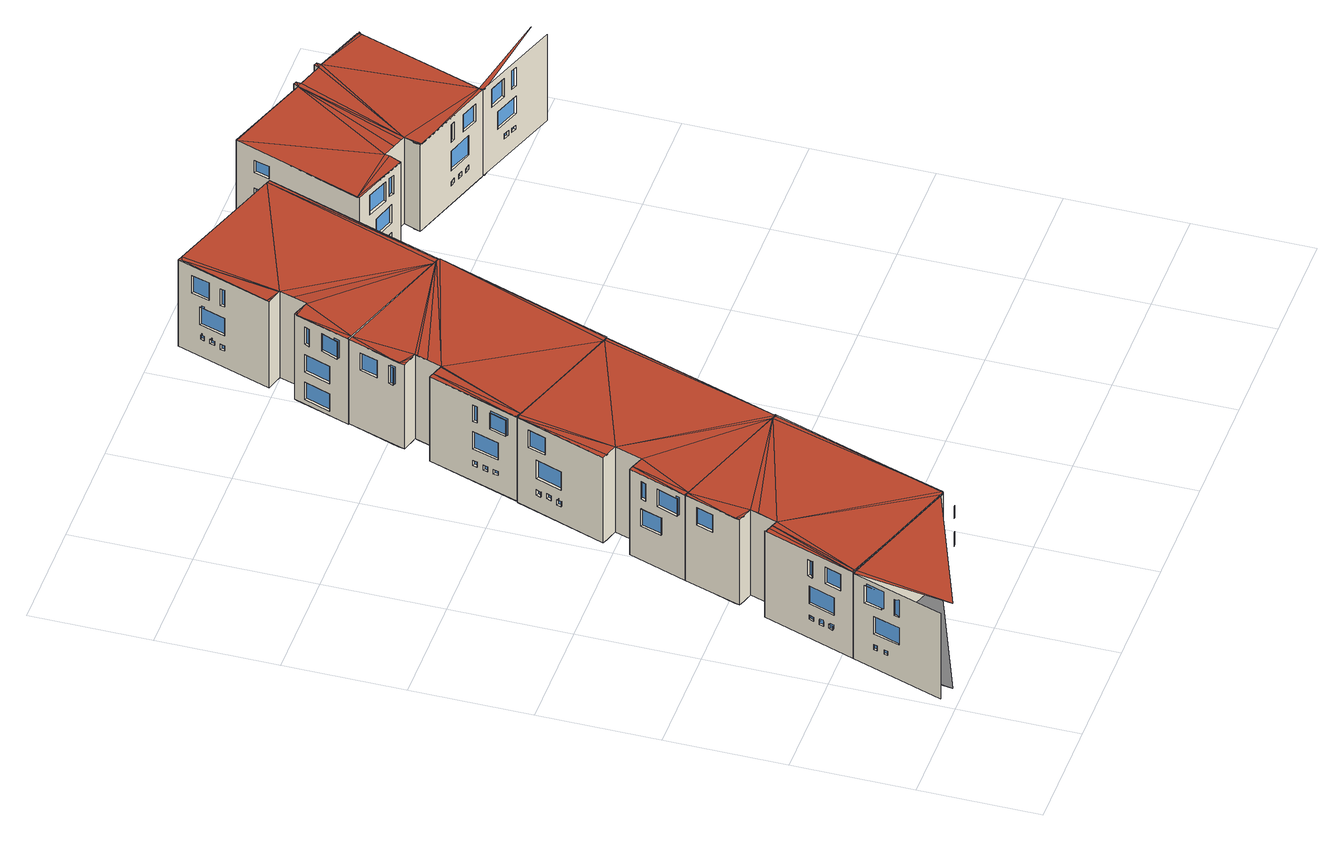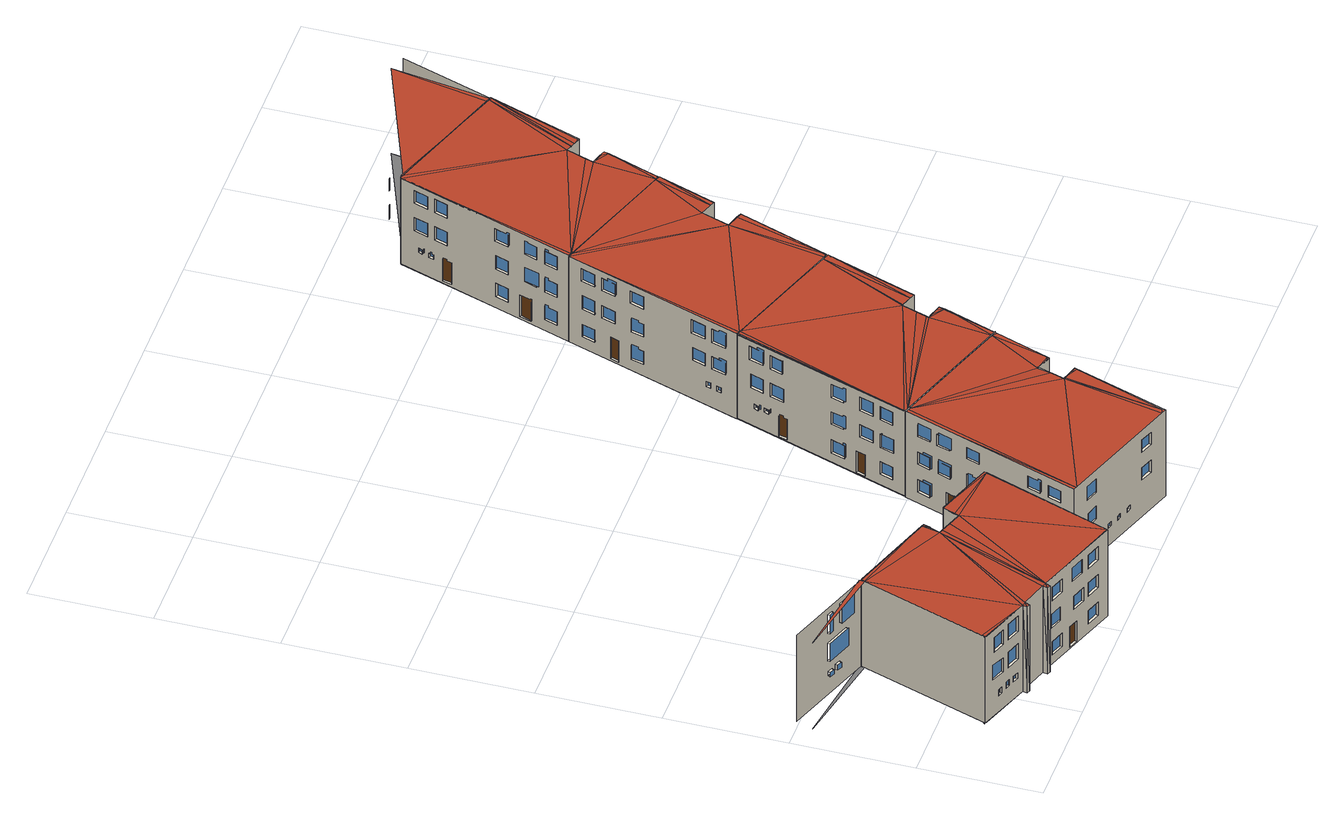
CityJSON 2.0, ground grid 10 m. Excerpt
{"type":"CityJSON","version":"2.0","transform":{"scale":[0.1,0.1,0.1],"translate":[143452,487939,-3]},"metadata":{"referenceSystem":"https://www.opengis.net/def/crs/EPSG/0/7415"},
"CityObjects":{
"building1":{"type":"Building","geometry":[{"type":"MultiSurface","lod":"2.2","boundaries":[[[0,1,2,3]],[[4,5,6,7],[8,9,10,11],[12,13,14,15],[16,17,18,19],[20,21,0,3],[22,23,24,25]],[[24,26,27,25]],[[23,28,26,24]],[[25,27,29,22]],[[29,28,26,27]],[[22,29,28,23]],[[14,30,31,15]],[[3,2,32,20]],[[21,33,1,0]],[[15,31,34,12]],[[13,35,30,14]],[[32,33,1,2]],[[34,35,30,31]],[[12,34,35,13]],[[10,36,37,11]],[[18,38,39,19]],[[19,39,40,16]],[[17,41,38,18]],[[42,43,44]],[[45,46,47]],[[40,41,38,39]],[[20,32,33,21]],[[11,37,48,8]],[[9,49,36,10]],[[16,40,41,17]],[[48,49,36,37]],[[8,48,49,9]],[[42,5,43]],[[4,46,45]],[[50,5,51]],[[52,53,54]],[[55,56,57,58]],[[59,60,61,62]],[[63,64,65,66]],[[58,57,67,68]],[[69,70,56,55]],[[67,70,56,57]],[[66,65,71,72]],[[73,74,64,63]],[[71,74,64,65]],[[72,71,74,73]],[[68,67,70,69]],[[75,76,77,78]],[[78,77,79,80]],[[81,82,76,75]],[[62,61,83,84]],[[85,86,60,59]],[[79,82,76,77]],[[83,86,60,61]],[[80,79,82,81]],[[45,47,87]],[[43,88,44]],[[89,50,51]],[[52,90,53]],[[91,92,93,94]],[[95,96,97,98]],[[94,93,99,100]],[[101,102,92,91]],[[98,97,103,104]],[[105,106,96,95]],[[107,108,5,54],[68,69,55,58],[84,85,59,62],[100,101,91,94],[80,81,75,78],[72,73,63,66],[104,105,95,98]],[[99,102,92,93]],[[103,106,96,97]],[[100,99,102,101]],[[84,83,86,85]],[[104,103,106,105]],[[109,110,51]],[[53,111,112]],[[110,89,51]],[[90,111,53]],[[113,50,89]],[[114,90,52]],[[4,5,115,116]],[[54,5,115,117]],[[112,111,118]],[[108,110,109]],[[119,50,113]],[[52,120,114]],[[118,108,113,114]],[[121,122,123]],[[124,125,126]],[[114,113,127,128]],[[126,121,127,128]],[[122,127,123]],[[124,128,125]],[[129,130,121,126],[131,132,133,134]],[[133,135,136,134]],[[137,127,122]],[[128,138,125]],[[132,139,135,133]],[[134,136,140,131]],[[140,139,135,136]],[[141,119,113]],[[114,120,142]],[[143,137,122]],[[125,138,144]],[[131,140,139,132]],[[145,146,147,148]],[[149,150,151,152]],[[130,137,143]],[[144,138,129]],[[153,154,130]],[[155,129,156]],[[115,119,141]],[[142,120,117]],[[157,158,159,160]],[[161,162,163,164]],[[165,166,167,168]],[[160,159,169,170]],[[171,172,158,157]],[[169,172,158,159]],[[173,174,175,176]],[[175,174,177,178]],[[153,179,154]],[[156,180,155]],[[163,162,181,182]],[[167,166,183,184]],[[185,186,114]],[[187,113,188]],[[176,175,178,189]],[[190,177,174,173]],[[191,192,193,194]],[[195,181,162,161]],[[164,163,182,196]],[[197,183,166,165]],[[168,167,184,198]],[[189,178,177,190]],[[199,200,130,129],[170,171,157,160],[201,202,191,194],[203,204,205,206]],[[170,169,172,171]],[[196,182,181,195]],[[198,184,183,197]],[[127,187,188]],[[185,128,186]],[[207,208,209,210]],[[209,208,211,212]],[[194,193,213,201]],[[202,214,192,191]],[[210,209,212,215]],[[216,211,208,207]],[[213,214,192,193]],[[215,212,211,216]],[[217,218,219,220]],[[221,222,223,224]],[[153,200,179]],[[180,199,155]],[[185,114,142]],[[187,141,113]],[[205,225,226,206]],[[219,218,227,228]],[[223,222,229,230]],[[206,226,231,203]],[[204,232,225,205]],[[220,219,228,233]],[[234,227,218,217]],[[224,223,230,235]],[[236,229,222,221]],[[231,232,225,226]],[[201,213,214,202]],[[203,231,232,204]],[[237,238,239,240]],[[187,127,137]],[[185,138,128]],[[154,179,241]],[[156,242,180]],[[239,238,243,244]],[[240,239,244,245]],[[246,243,238,237]],[[233,228,227,234]],[[235,230,229,236]],[[245,244,243,246]],[[199,200,241,242]],[[154,241,187]],[[185,242,156]],[[129,130,247,248]],[[117,115,247,249],[250,251,252,253],[254,255,256,257],[164,161,195,196],[168,165,197,198],[224,221,236,235],[258,259,260,261],[220,217,234,233],[262,263,264,265],[266,267,268,269],[270,271,272,273],[274,275,276,277],[278,279,280,281],[210,207,216,215],[176,173,190,189],[240,237,246,245],[282,283,284,285]],[[242,241,286,287]],[[288,289,286,287]],[[263,290,291,262]],[[255,292,293,254]],[[275,294,295,274]],[[291,290,296,297]],[[293,292,298,299]],[[295,294,300,301]],[[262,291,297,265]],[[264,296,290,263]],[[256,298,292,255]],[[254,293,299,257]],[[276,300,294,275]],[[274,295,301,277]],[[289,302,303]],[[288,304,305]],[[265,297,296,264]],[[257,299,298,256]],[[277,301,300,276]],[[187,306,141]],[[307,185,142]],[[241,286,187]],[[185,287,242]],[[303,302,286]],[[287,305,304]],[[308,309,310,311]],[[312,313,289,288],[314,315,316,317],[318,319,308,311],[320,321,322,323],[324,325,326,327],[328,329,330,331]],[[330,332,333,331]],[[283,334,335,282]],[[311,310,336,318]],[[319,337,309,308]],[[336,337,309,310]],[[335,334,338,339]],[[259,340,341,258]],[[251,342,343,250]],[[318,336,337,319]],[[282,335,339,285]],[[284,338,334,283]],[[341,340,344,345]],[[343,342,346,347]],[[260,344,340,259]],[[258,341,345,261]],[[252,346,342,251]],[[250,343,347,253]],[[285,339,338,284]],[[326,348,349,327]],[[331,333,350,328]],[[329,351,332,330]],[[327,349,352,324]],[[325,353,348,326]],[[350,351,332,333]],[[352,353,348,349]],[[324,352,353,325]],[[261,345,344,260]],[[253,347,346,252]],[[316,354,355,317]],[[322,356,357,323]],[[323,357,358,320]],[[321,359,356,322]],[[302,360,286]],[[305,287,361]],[[279,362,363,278]],[[271,364,365,270]],[[267,366,367,266]],[[286,247,187]],[[248,287,185]],[[358,359,356,357]],[[317,355,368,314]],[[315,369,354,316]],[[328,350,351,329]],[[320,358,359,321]],[[368,369,354,355]],[[363,362,370,371]],[[365,364,372,373]],[[367,366,374,375]],[[280,370,362,279]],[[278,363,371,281]],[[272,372,364,271]],[[270,365,373,273]],[[266,367,375,269]],[[268,374,366,267]],[[314,368,369,315]],[[281,371,370,280]],[[273,373,372,272]],[[269,375,374,268]],[[305,361,312]],[[313,360,302]],[[376,377,378]],[[379,312,380]],[[185,307,248]],[[187,247,306]],[[381,382,383,384]],[[385,386,387,388]],[[389,390,391,392]],[[393,394,395,396]],[[397,398,399,400]],[[384,383,401,402]],[[403,404,382,381]],[[405,406,407,408]],[[401,404,382,383]],[[387,386,409,410]],[[391,390,411,412]],[[408,407,413,414]],[[415,416,406,405]],[[395,394,417,418]],[[388,387,410,419]],[[420,409,386,385]],[[392,391,412,421]],[[422,411,390,389]],[[413,416,406,407]],[[396,395,418,423]],[[424,417,394,393]],[[414,413,416,415]],[[402,401,404,403]],[[419,410,409,420]],[[425,426,427,428]],[[421,412,411,422]],[[423,418,417,424]],[[400,399,429,430]],[[431,432,398,397]],[[433,434,426,425]],[[428,427,435,436]],[[376,437,377]],[[380,438,379]],[[429,432,398,399]],[[435,434,426,427]],[[436,435,434,433]],[[360,439,286]],[[287,440,361]],[[286,439,247]],[[248,440,287]],[[441,442,443,444]],[[445,446,447,448]],[[449,450,451,452]],[[453,454,455,456]],[[443,442,457,458]],[[447,446,459,460]],[[461,462,450,449]],[[452,451,463,464]],[[456,455,465,466]],[[467,468,454,453]],[[469,470,378,312],[430,431,397,400],[402,403,381,384],[436,433,425,428],[464,461,449,452],[414,415,405,408],[466,467,453,456]],[[444,443,458,471]],[[472,457,442,441]],[[448,447,460,473]],[[474,459,446,445]],[[463,462,450,451]],[[465,468,454,455]],[[464,463,462,461]],[[466,465,468,467]],[[430,429,432,431]],[[475,476,477,478]],[[477,476,479,480]],[[478,477,480,481]],[[482,479,476,475]],[[471,458,457,472]],[[473,460,459,474]],[[481,480,479,482]],[[470,437,376]],[[438,469,379]],[[483,484,485,486]],[[487,488,489,490]],[[491,492,493,494]],[[377,437,495]],[[380,496,438]],[[485,484,497,498]],[[489,488,499,500]],[[493,492,501,502]],[[486,485,498,503]],[[504,497,484,483]],[[490,489,500,505]],[[506,499,488,487]],[[494,493,502,507]],[[508,501,492,491]],[[377,495,509]],[[510,496,380]],[[503,498,497,504]],[[505,500,499,506]],[[507,502,501,508]],[[312,313,511,512]],[[312,378,513,512]],[[248,247,511,512],[388,385,420,419],[444,441,472,471],[514,515,516,517],[486,483,504,503],[392,389,422,421],[518,519,520,521],[396,393,424,423],[522,523,524,525],[448,445,474,473],[526,527,528,529],[494,491,508,507],[490,487,506,505],[530,531,532,533],[534,535,536,537],[478,475,482,481]],[[538,377,509]],[[510,380,539]],[[469,470,509,510]],[[439,540,247]],[[440,248,541]],[[542,543,544]],[[545,546,547]],[[543,542,548]],[[545,549,546]],[[510,509,550,551]],[[547,544,550,551]],[[552,553,554,555]],[[519,556,557,518]],[[549,551,546]],[[548,542,550]],[[523,558,559,522]],[[560,561,553,552]],[[555,554,562,563]],[[562,561,553,554]],[[563,562,561,560]],[[557,556,564,565]],[[559,558,566,567]],[[518,557,565,521]],[[520,564,556,519]],[[522,559,567,525]],[[524,566,558,523]],[[568,569,544,547],[570,571,572,573],[563,560,552,555]],[[521,565,564,520]],[[525,567,566,524]],[[572,574,575,573]],[[531,576,577,530]],[[577,576,578,579]],[[551,580,546]],[[542,581,550]],[[532,578,576,531]],[[530,577,579,533]],[[533,579,578,532]],[[527,582,583,526]],[[515,584,585,514]],[[571,586,574,572]],[[573,575,587,570]],[[587,586,574,575]],[[535,588,589,534]],[[583,582,590,591]],[[585,584,592,593]],[[589,588,594,595]],[[542,569,581]],[[580,568,546]],[[526,583,591,529]],[[528,590,582,527]],[[514,585,593,517]],[[516,592,584,515]],[[534,589,595,537]],[[536,594,588,535]],[[537,595,594,536]],[[570,587,586,571]],[[529,591,590,528]],[[517,593,592,516]],[[596,597,598]],[[599,568,580]],[[511,540,439]],[[512,440,541]],[[538,600,513]],[[539,512,601]],[[602,603,604,605]],[[606,607,608,609]],[[610,611,612,613]],[[597,614,598]],[[615,599,580]],[[616,617,618,619]],[[605,604,620,621]],[[622,623,603,602]],[[624,625,626,627]],[[628,629,630,631]],[[510,632,633]],[[634,635,509]],[[630,629,636,637]],[[608,607,638,639]],[[620,623,603,604]],[[612,611,640,641]],[[642,636,629,628]],[[631,630,637,643]],[[609,608,639,644]],[[645,638,607,606]],[[646,640,611,610]],[[613,612,641,647]],[[643,637,636,642]],[[648,649,596,568],[650,651,624,627],[652,653,616,619],[621,622,602,605],[654,655,656,657]],[[621,620,623,622]],[[634,658,635]],[[633,632,659]],[[644,639,638,645]],[[647,641,640,646]],[[660,661,662,663]],[[662,661,664,665]],[[619,618,666,652]],[[653,667,617,616]],[[627,626,668,650]],[[651,669,625,624]],[[670,664,661,660]],[[663,662,665,671]],[[658,550,635]],[[659,632,551]],[[666,667,617,618]],[[668,669,625,626]],[[671,665,664,670]],[[672,673,674,675]],[[676,677,678,679]],[[538,509,680]],[[681,510,539]],[[656,682,683,657]],[[674,673,684,685]],[[678,677,686,687]],[[655,688,682,656]],[[657,683,689,654]],[[675,674,685,690]],[[691,684,673,672]],[[679,678,687,692]],[[693,686,677,676]],[[689,688,682,683]],[[598,614,694]],[[615,580,695]],[[652,666,667,653]],[[696,697,698,699]],[[650,668,669,651]],[[654,689,688,655]],[[550,581,635]],[[632,580,551]],[[698,697,700,701]],[[702,700,697,696]],[[699,698,701,703]],[[690,685,684,691]],[[692,687,686,693]],[[703,701,700,702]],[[614,649,704]],[[648,615,705]],[[600,538,680]],[[681,539,601]],[[694,614,704]],[[705,615,695]],[[648,649,694,695]],[[706,707,708]],[[709,710,711]],[[598,694,712]],[[580,713,695]],[[714,569,715,716]],[[568,596,717,718]],[[719,694,720,721]],[[708,707,722]],[[710,709,723]],[[724,513,715,716],[675,672,691,690],[725,726,727,728],[729,730,731,732],[609,606,645,644],[733,734,735,736],[737,738,739,740],[741,742,743,744],[745,746,747,748],[613,610,646,647],[679,676,693,692],[749,750,751,752],[753,754,755,756],[663,660,670,671],[631,628,642,643],[699,696,702,703],[757,758,759,760]],[[711,706,720,721]],[[509,635,680]],[[681,632,510]],[[734,761,762,733]],[[754,763,764,753]],[[750,765,766,749]],[[762,761,767,768]],[[764,763,769,770]],[[766,765,771,772]],[[735,767,761,734]],[[733,762,768,736]],[[755,769,763,754]],[[753,764,770,756]],[[751,771,765,750]],[[749,766,772,752]],[[736,768,767,735]],[[756,770,769,755]],[[694,773,712]],[[774,695,713]],[[752,772,771,751]],[[722,707,775]],[[723,776,710]],[[773,720,712]],[[713,721,774]],[[722,775,720]],[[776,723,721]],[[758,777,778,757]],[[779,780,706,711],[781,782,783,784],[785,786,787,788],[789,790,791,792],[793,794,795,796],[797,798,799,800],[801,802,803,804]],[[795,805,806,796]],[[787,807,808,788]],[[803,809,810,804]],[[804,810,811,801]],[[802,812,809,803]],[[796,806,813,793]],[[794,814,805,795]],[[778,777,815,816]],[[726,817,818,725]],[[742,819,820,741]],[[811,812,809,810]],[[813,814,805,806]],[[759,815,777,758]],[[757,778,816,760]],[[801,811,812,802]],[[793,813,814,794]],[[818,817,821,822]],[[820,819,823,824]],[[760,816,815,759]],[[727,821,817,726]],[[725,818,822,728]],[[743,823,819,742]],[[741,820,824,744]],[[791,825,826,792]],[[786,827,807,787]],[[788,808,828,785]],[[792,826,829,789]],[[790,830,825,791]],[[828,827,807,808]],[[829,830,825,826]],[[789,829,830,790]],[[728,822,821,727]],[[783,831,832,784]],[[744,824,823,743]],[[799,833,834,800]],[[800,834,835,797]],[[798,836,833,799]],[[738,837,838,737]],[[730,839,840,729]],[[746,841,842,745]],[[835,836,833,834]],[[721,843,776]],[[775,844,720]],[[784,832,845,781]],[[782,846,831,783]],[[797,835,836,798]],[[785,828,827,786]],[[845,846,831,832]],[[838,837,847,848]],[[840,839,849,850]],[[842,841,851,852]],[[739,847,837,738]],[[737,838,848,740]],[[729,840,850,732]],[[731,849,839,730]],[[745,842,852,748]],[[747,851,841,746]],[[781,845,846,782]],[[740,848,847,739]],[[732,850,849,731]],[[748,852,851,747]],[[780,844,775]],[[776,843,779]],[[717,712,853]],[[713,718,854]],[[681,716,632]],[[680,635,715]],[[855,856,857,858]],[[859,860,861,862]],[[863,864,865,866]],[[857,856,867,868]],[[861,860,869,870]],[[865,864,871,872]],[[858,857,868,873]],[[874,867,856,855]],[[862,861,870,875]],[[876,869,860,859]],[[866,865,872,877]],[[878,871,864,863]],[[879,880,881,882]],[[883,884,885,886]],[[873,868,867,874]],[[875,870,869,876]],[[877,872,871,878]],[[720,887,712]],[[721,713,888]],[[889,890,881,880]],[[891,892,885,884]],[[882,881,890,893]],[[894,889,880,879]],[[886,885,892,895]],[[896,891,884,883]],[[897,898,899,900]],[[720,844,887]],[[888,843,721]],[[901,902,903,904]],[[899,898,905,906]],[[903,902,907,908]],[[900,899,906,909]],[[910,905,898,897]],[[904,903,908,911]],[[912,907,902,901]],[[913,914,915,916]],[[893,890,889,894]],[[895,892,891,896]],[[915,914,917,918]],[[909,906,905,910]],[[916,915,918,919]],[[920,917,914,913]],[[911,908,907,912]],[[919,918,917,920]],[[712,887,853]],[[713,854,888]],[[921,922,923,924]],[[925,926,927,928]],[[929,930,931,932]],[[933,934,931,930]],[[923,922,935,936]],[[927,926,937,938]],[[939,933,930,929]],[[932,931,934,940]],[[924,923,936,941]],[[942,935,922,921]],[[928,927,938,943]],[[944,937,926,925]],[[940,934,933,939]],[[941,936,935,942]],[[943,938,937,944]],[[945,946,947,948]],[[949,950,947,946]],[[779,780,951,952],[953,954,955,956],[896,895,886,883],[957,958,959,960],[894,893,882,879],[961,962,963,964],[939,940,932,929],[965,966,948,945]],[[965,949,946,945]],[[948,947,950,966]],[[716,717,951,952],[928,925,944,943],[858,855,874,873],[900,897,910,909],[924,921,942,941],[904,901,912,911],[866,863,878,877],[862,859,876,875],[967,968,969,970],[971,972,973,974],[975,976,977,978],[916,913,920,919]],[[966,950,949,965]],[[964,979,980,963]],[[981,982,980,979]],[[961,981,979,964]],[[963,980,982,962]],[[962,982,981,961]],[[887,951,853]],[[888,854,952]],[[972,983,984,971]],[[956,985,986,955]],[[960,987,988,959]],[[984,983,989,990]],[[971,984,990,974]],[[973,989,983,972]],[[991,992,986,985]],[[993,994,988,987]],[[974,990,989,973]],[[955,986,992,954]],[[953,991,985,956]],[[957,993,987,960]],[[959,988,994,958]],[[976,995,996,975]],[[954,992,991,953]],[[958,994,993,957]],[[996,995,997,998]],[[975,996,998,978]],[[977,997,995,976]],[[968,999,1000,967]],[[1001,1002,1003,1004]],[[978,998,997,977]],[[1000,999,1005,1006]],[[967,1000,1006,970]],[[969,1005,999,968]],[[1007,1008,1009]],[[1010,1011,1012]],[[970,1006,1005,969]],[[1013,1014,1015,1016]],[[1017,1018,1019,1020]],[[1021,1022,1002,1001]],[[1004,1003,1023,1024]],[[1002,1003,1023,1022]],[[1025,1026,1007,1011],[1013,1016,1027,1028],[1001,1004,1024,1021],[1017,1020,1029,1030],[1031,1032,1033,1034]],[[1028,1035,1014,1013]],[[1016,1015,1036,1027]],[[1030,1037,1018,1017]],[[1020,1019,1038,1029]],[[1014,1015,1036,1035]],[[1018,1019,1038,1037]],[[1024,1023,1022,1021]],[[1009,1008,1039]],[[1040,1010,1012]],[[1031,1041,1042,1032]],[[1043,1044,1007,1011],[1045,1046,1047,1048],[1049,1050,1051,1052],[1053,1054,1055,1056]],[[1027,1036,1035,1028]],[[1029,1038,1037,1030]],[[1034,1057,1041,1031]],[[1032,1042,1058,1033]],[[1059,1039,1008]],[[1010,1040,1060]],[[1041,1042,1058,1057]],[[1033,1058,1057,1034]],[[1055,1061,1062,1056]],[[1059,1008,1063]],[[1010,1060,1064]],[[1054,1065,1061,1055]],[[1056,1062,1066,1053]],[[1066,1065,1061,1062]],[[1025,1067,1012]],[[1026,1009,1068]],[[1039,1068,1009]],[[1012,1067,1040]],[[1053,1066,1065,1054]],[[1025,1026,1059,1060]],[[1047,1069,1070,1048]],[[1051,1071,1072,1052]],[[1046,1073,1069,1047]],[[1048,1070,1074,1045]],[[1052,1072,1075,1049]],[[1050,1076,1071,1051]],[[1074,1073,1069,1070]],[[1075,1076,1071,1072]],[[1045,1074,1073,1046]],[[1049,1075,1076,1050]],[[1077,1078,1059,1060]],[[1079,1080,1081]],[[1082,1083,1084]],[[1081,1085,1079]],[[1082,1084,1086]],[[1083,1080,1078,1077]],[[1079,1085,1078]],[[1086,1084,1077]],[[1087,1088,1089,1090]],[[1091,1092,1093,1094]],[[1095,1096,1097,1098]],[[1099,1100,1059]],[[1101,1102,1060]],[[1103,1104,1089,1088]],[[1105,1106,1093,1092]],[[1107,1108,1097,1096]],[[1090,1089,1104,1109]],[[1110,1103,1088,1087]],[[1094,1093,1106,1111]],[[1112,1105,1092,1091]],[[1113,1107,1096,1095]],[[1098,1097,1108,1114]],[[1099,1059,1063]],[[1060,1102,1064]],[[1099,1115,1100]],[[1101,1116,1102]],[[1109,1104,1103,1110]],[[1111,1106,1105,1112]],[[1114,1108,1107,1113]],[[1117,1079,1078]],[[1084,1118,1077]],[[1099,1063,1044]],[[1102,1043,1064]],[[1099,1078,1115]],[[1116,1077,1102]],[[1119,1120,1121,1122]],[[1123,1124,1125,1126]],[[1127,1128,1080,1083],[1129,1130,1131,1132],[1133,1134,1135,1136],[1137,1138,1139,1140],[1141,1142,1143,1144],[1145,1146,1147,1148],[1149,1150,1151,1152]],[[1133,1153,1154,1134]],[[1149,1155,1156,1150]],[[1145,1157,1158,1146]],[[1159,1160,1121,1120]],[[1161,1162,1125,1124]],[[1163,1159,1120,1119]],[[1122,1121,1160,1164]],[[1136,1165,1153,1133]],[[1134,1154,1166,1135]],[[1152,1167,1155,1149]],[[1150,1156,1168,1151]],[[1126,1125,1162,1169]],[[1170,1161,1124,1123]],[[1153,1154,1166,1165]],[[1155,1156,1168,1167]],[[1171,1172,1173,1174]],[[1135,1166,1165,1136]],[[1151,1168,1167,1152]],[[1043,1044,1099,1102],[1113,1114,1098,1095],[1112,1111,1094,1091],[1170,1169,1126,1123],[1110,1109,1090,1087],[1163,1164,1122,1119],[1175,1176,1177,1178],[1179,1180,1181,1182],[1183,1184,1185,1186],[1187,1188,1174,1171]],[[1189,1190,1173,1172]],[[1187,1189,1172,1171]],[[1174,1173,1190,1188]],[[1164,1160,1159,1163]],[[1169,1162,1161,1170]],[[1137,1191,1192,1138]],[[1138,1192,1193,1139]],[[1140,1194,1191,1137]],[[1148,1195,1157,1145]],[[1146,1158,1196,1147]],[[1188,1190,1189,1187]],[[1191,1192,1193,1194]],[[1157,1158,1196,1195]],[[1139,1193,1194,1140]],[[1197,1079,1117]],[[1198,1118,1084]],[[1129,1199,1200,1130]],[[1141,1201,1202,1142]],[[1099,1203,1078]],[[1102,1077,1204]],[[1144,1205,1201,1141]],[[1142,1202,1206,1143]],[[1201,1202,1206,1205]],[[1132,1207,1199,1129]],[[1130,1200,1208,1131]],[[1186,1209,1210,1185]],[[1143,1206,1205,1144]],[[1147,1196,1195,1148]],[[1178,1211,1212,1177]],[[1182,1213,1214,1181]],[[1199,1200,1208,1207]],[[1215,1216,1210,1209]],[[1217,1218,1212,1211]],[[1219,1220,1214,1213]],[[1183,1215,1209,1186]],[[1185,1210,1216,1184]],[[1177,1212,1218,1176]],[[1175,1217,1211,1178]],[[1117,1078,1221]],[[1118,1222,1077]],[[1181,1214,1220,1180]],[[1179,1219,1213,1182]],[[1078,1203,1223]],[[1077,1224,1204]],[[1131,1208,1207,1132]],[[1184,1216,1215,1183]],[[1176,1218,1217,1175]],[[1180,1220,1219,1179]],[[1221,1078,1223]],[[1077,1222,1224]],[[1128,1197,1117]],[[1198,1127,1118]],[[1127,1225,1118]],[[1128,1117,1226]],[[1099,1102,1227]],[[1102,1228,1227]],[[1229,1099,1227]],[[1102,1230,1228]],[[1203,1099,1229]],[[1204,1230,1102]],[[1227,1228,1230]],[[1229,1204,1203]],[[1227,1230,1229]],[[1229,1230,1204]],[[1231,1232,1233,1234]],[[1235,1236,1232,1231]],[[1234,1233,1237,1238]],[[1239,1240,1241,1242]],[[1204,1203,1223,1224]],[[1232,1233,1237,1236]],[[1238,1237,1236,1235]],[[1243,1244,1245,1246]],[[1246,1245,1247,1248]],[[1249,1250,1244,1243]],[[1251,1252,1240,1239]],[[1242,1241,1253,1254]],[[1244,1245,1247,1250]],[[1240,1241,1253,1252]],[[1226,1117,1255]],[[1118,1225,1256]],[[1223,1224,1257]],[[1248,1247,1250,1249]],[[1224,1258,1257]],[[1259,1223,1257]],[[1224,1260,1258]],[[1221,1223,1259]],[[1222,1260,1224]],[[1257,1258,1260]],[[1259,1222,1221]],[[1257,1260,1259]],[[1259,1260,1222]],[[1261,1262,1263,1264]],[[1265,1266,1267,1268]],[[1269,1117,1221]],[[1118,1270,1222]],[[1264,1263,1271,1272]],[[1273,1274,1262,1261]],[[1275,1276,1266,1265]],[[1268,1267,1277,1278]],[[1279,1280,1128,1127],[1239,1242,1254,1251],[1231,1234,1238,1235],[1261,1264,1272,1273],[1243,1246,1248,1249],[1265,1268,1278,1275]],[[1281,1282,1283,1284]],[[1262,1263,1271,1274]],[[1285,1286,1287,1288]],[[1266,1267,1277,1276]],[[1127,1128,1289,1290]],[[1291,1292,1293,1294]],[[1295,1296,1293,1292]],[[1294,1293,1296,1297]],[[1298,1295,1292,1291]],[[1299,1300,1283,1282]],[[1301,1302,1287,1286]],[[1297,1296,1295,1298]],[[1284,1283,1300,1303]],[[1304,1299,1282,1281]],[[1288,1287,1302,1305]],[[1306,1301,1286,1285]],[[1307,1308,1309,1310]],[[1311,1312,1309,1308]],[[1303,1300,1299,1304]],[[1305,1302,1301,1306]],[[1313,1311,1308,1307]],[[1310,1309,1312,1314]],[[1314,1312,1311,1313]],[[1315,1316,1317,1318]],[[1222,1221,1289,1290],[1298,1297,1294,1291],[1313,1314,1310,1307],[1319,1320,1321,1322],[1304,1303,1284,1281],[1323,1324,1318,1315],[1325,1326,1327,1328],[1306,1305,1288,1285]],[[1328,1329,1330,1327]],[[1322,1331,1332,1321]],[[1333,1334,1332,1331]],[[1319,1333,1331,1322]],[[1321,1332,1334,1320]],[[1335,1336,1317,1316]],[[1337,1338,1330,1329]],[[1320,1334,1333,1319]],[[1318,1317,1336,1324]],[[1323,1335,1316,1315]],[[1327,1330,1338,1326]],[[1325,1337,1329,1328]],[[1339,1269,1221]],[[1270,1340,1222]],[[1324,1336,1335,1323]],[[1326,1338,1337,1325]],[[1289,1269,1339]],[[1270,1290,1340]],[[1341,1289,1342]],[[1290,1343,1344]]],"semantics":{"surfaces":[{"type":"WallSurface","on_footprint_edge":true},{"type":"Window"},{"type":"GroundSurface"},{"type":"RoofSurface"},{"type":"Door"}],"values":[0,0,0,0,0,1,0,0,0,0,0,0,1,1,0,0,0,0,0,2,3,1,0,0,0,0,1,0,2,3,2,3,0,0,0,0,0,1,0,0,1,0,0,0,0,0,0,0,1,1,0,3,2,2,3,0,0,0,0,0,0,0,1,1,0,0,0,2,3,2,3,2,3,0,0,3,2,2,3,0,2,3,0,0,2,3,0,0,2,3,0,0,1,2,3,2,3,0,0,0,2,3,2,3,2,3,0,0,0,0,0,1,0,1,2,3,1,1,3,2,0,0,0,0,0,0,0,0,0,0,0,0,2,3,0,1,0,0,0,0,1,0,0,0,2,3,3,2,0,1,1,0,0,0,0,0,0,1,0,0,0,2,3,2,3,4,0,0,0,0,0,0,2,3,0,0,0,0,0,0,0,1,1,1,0,0,0,0,0,0,2,3,0,0,0,2,3,2,3,2,3,0,0,0,0,0,0,1,4,0,0,0,0,0,1,1,0,0,0,0,0,0,0,0,0,0,1,1,0,0,0,0,0,0,0,2,3,0,0,0,2,3,1,0,0,0,0,1,1,1,1,0,0,0,0,0,0,0,0,0,0,3,2,2,3,3,2,0,0,0,0,0,0,0,0,1,1,1,0,0,1,0,0,0,0,1,0,0,0,0,0,0,0,0,0,0,0,0,2,3,1,1,0,2,3,2,3,0,0,0,0,1,1,0,0,0,0,0,0,0,0,0,1,1,0,0,0,0,4,0,0,0,0,0,2,3,0,0,0,2,3,1,1,1,0,0,0,0,0,0,2,3,0,0,0,0,0,0,2,3,0,2,3,2,3,2,3,0,0,0,0,3,2,0,0,0,1,0,1,1,0,0,0,0,0,0,0,0,0,1,3,2,0,0,0,0,0,0,0,1,0,1,1,1,2,3,0,0,0,0,0,0,0,0,0,0,2,3,2,3,2,3,0,0,0,2,3,0,0,0,0,0,3,2,1,1,1,1,0,0,0,0,0,0,0,0,0,2,3,0,0,0,1,0,0,0,0,0,0,2,3,1,1,0,0,0,2,3,0,1,1,0,0,0,0,0,0,1,2,3,0,0,0,0,2,3,4,0,0,0,0,0,2,3,2,3,2,3,0,2,3,2,3,0,0,0,2,3,0,0,2,3,0,0,0,1,1,1,0,0,0,0,0,0,0,0,2,3,0,2,3,2,3,2,3,0,0,0,0,0,0,0,0,0,4,0,0,1,1,0,0,0,0,1,1,0,0,0,0,0,0,0,0,0,0,1,1,0,0,0,0,0,0,0,0,0,0,1,3,2,0,0,0,0,1,1,1,1,0,0,0,0,0,0,0,0,0,0,2,3,2,3,3,2,0,0,0,1,1,1,0,0,0,0,0,0,0,0,0,0,0,2,3,1,1,0,0,0,0,0,2,3,0,1,1,0,0,0,0,0,0,0,4,0,0,0,0,0,2,3,0,0,0,1,1,1,0,0,0,0,0,0,0,0,0,0,1,0,0,0,0,0,0,1,0,0,0,2,3,0,0,0,1,0,0,1,1,0,0,0,0,0,0,0,0,1,0,0,0,0,0,1,0,0,2,3,0,0,0,0,0,1,0,0,0,0,0,1,1,0,2,3,0,0,0,0,0,0,2,3,1,0,0,2,3,0,0,1,3,2,2,3,0,0,0,0,0,0,0,0,1,1,0,0,0,2,3,2,3,0,2,3,0,0,0,2,3,1,1,1,0,0,0,0,0,0,2,3,2,3,0,0,0,2,3,2,3,2,3,0,0,0,0,0,0,1,1,0,0,0,0,0,0,0,0,1,1,0,0,0,0,4,0,0,0,0,0,0,0,0,0,0,1,1,0,2,3,0,0,2,3,0,0,1,0,0,0,0,0,0,0,1,1,1,1,0,0,0,0,2,3,0,0,2,3,0,0,0,0,2,3,2,3,3,2,0,0,2,3,2,3,0,0,0,0,0,0,0,0,0,1,0,0,0,0,0,0,1,1,2,3,0,0,0,2,3,2,3,0,0,0,0,0,0,2,3,0,0,0,0,0,0,1,0,1,0,0,1,0,0,1,1,0,0,0,0,0,0,1,0,0,0,0,0,0,0,0,0,1,0,0,1,1,0,0,0,0,0,2,3,0,0,2,3,2,3]}}]}
},
"vertices":[
[22,51,37],[23,50,37],[23,50,54],[22,51,54],[35,91,87],[35,91,4],[9,14,4],[9,14,87],[31,81,81],[31,81,64],[27,66,64],[27,66,81],[26,64,26],[26,64,22],[25,61,22],[25,61,26],[29,73,27],[29,73,22],[28,70,22],[28,70,27],[29,73,54],[29,73,37],[23,55,80],[23,55,64],[22,51,64],[22,51,80],[23,51,64],[23,51,80],[25,55,64],[25,55,80],[27,60,22],[27,60,26],[31,72,54],[31,72,37],[28,64,26],[28,64,22],[28,65,64],[28,65,81],[30,69,22],[30,69,27],[31,73,27],[31,73,22],[35,90,4],[39,90,4],[23,9,4],[39,90,87],[35,90,87],[23,9,87],[33,80,81],[33,80,64],[38,91,4],[36,92,4],[38,91,88],[36,92,88],[35,91,88],[39,102,64],[41,101,64],[41,101,80],[39,102,80],[41,108,37],[43,108,37],[43,108,54],[41,108,54],[41,109,22],[43,108,22],[43,108,26],[41,109,26],[46,115,80],[44,116,80],[44,116,64],[46,115,64],[44,112,26],[43,113,26],[43,113,22],[44,112,22],[44,117,22],[46,116,22],[46,116,26],[44,117,26],[47,121,26],[45,121,26],[45,121,22],[47,121,22],[51,130,54],[49,130,54],[49,130,37],[51,130,37],[141,55,87],[141,55,4],[71,166,4],[71,166,87],[47,126,22],[49,126,22],[49,126,26],[47,126,26],[47,127,64],[49,126,64],[49,126,80],[47,127,80],[51,130,26],[49,130,26],[49,130,22],[51,130,22],[51,130,80],[49,131,80],[49,131,64],[51,130,64],[62,169,88],[62,169,4],[62,168,4],[67,167,4],[67,167,87],[62,168,87],[76,164,4],[76,164,87],[145,54,4],[145,54,87],[145,54,88],[62,169,87],[143,54,4],[143,54,88],[70,191,4],[71,195,4],[75,189,4],[75,189,87],[71,195,87],[70,191,87],[84,187,4],[84,187,87],[86,239,87],[86,239,4],[83,229,80],[83,229,63],[78,215,63],[78,215,80],[80,214,63],[80,214,80],[89,238,4],[89,238,87],[85,229,63],[85,229,80],[146,55,4],[146,55,88],[86,238,4],[86,238,87],[141,44,81],[140,44,81],[140,44,69],[141,44,69],[142,44,55],[140,44,55],[140,44,42],[142,44,42],[86,240,4],[90,238,4],[86,240,87],[90,238,87],[88,246,63],[90,245,63],[90,245,80],[88,246,80],[149,66,69],[147,67,69],[147,67,81],[149,66,81],[149,66,42],[147,67,42],[147,67,55],[149,66,55],[97,263,80],[95,264,80],[95,264,63],[97,263,63],[150,70,23],[148,70,23],[148,70,27],[150,70,27],[150,74,23],[150,74,27],[107,287,4],[107,287,87],[151,78,69],[151,78,81],[151,78,42],[151,78,55],[192,203,87],[82,180,87],[192,203,4],[82,180,4],[152,73,27],[152,73,23],[93,260,37],[95,259,37],[95,259,54],[93,260,54],[153,78,69],[153,78,81],[153,78,42],[153,78,55],[103,288,87],[103,288,4],[99,278,54],[99,278,37],[100,278,80],[100,278,63],[98,274,63],[98,274,80],[154,79,23],[152,80,23],[152,80,27],[154,79,27],[153,84,23],[153,84,27],[101,277,54],[101,277,37],[155,83,27],[155,83,23],[155,84,69],[153,85,69],[153,85,82],[155,84,82],[155,84,42],[153,85,42],[153,85,55],[155,84,55],[100,273,63],[100,273,80],[157,96,69],[157,96,82],[157,96,42],[157,96,55],[102,278,80],[102,278,63],[159,95,82],[159,95,69],[159,95,55],[159,95,42],[158,91,6],[156,91,6],[156,91,27],[158,91,27],[117,283,4],[117,283,87],[158,99,6],[158,99,27],[160,99,27],[160,99,6],[196,202,4],[196,202,87],[196,202,88],[182,163,55],[182,163,42],[186,174,42],[186,174,55],[174,138,55],[174,138,42],[178,149,42],[178,149,55],[182,163,81],[182,163,69],[186,174,69],[186,174,81],[174,137,81],[174,137,69],[178,149,69],[178,149,81],[189,181,55],[189,181,42],[193,192,42],[193,192,55],[189,181,82],[189,181,69],[193,192,69],[193,192,82],[174,138,28],[174,138,15],[178,149,15],[178,149,28],[189,181,28],[189,181,15],[193,192,15],[193,192,28],[181,159,27],[181,159,6],[184,169,6],[184,169,27],[125,306,4],[125,306,87],[110,311,87],[110,311,4],[172,138,69],[172,138,81],[172,138,42],[172,138,55],[172,139,15],[172,139,28],[176,149,69],[176,149,81],[176,150,42],[176,150,55],[176,150,15],[176,150,28],[136,386,4],[114,309,4],[114,309,87],[136,386,87],[195,201,4],[195,201,87],[123,348,20],[125,347,20],[125,347,25],[123,348,25],[137,387,87],[137,387,4],[133,377,80],[133,377,63],[128,362,63],[128,362,80],[124,352,25],[124,352,20],[131,370,25],[131,370,20],[129,366,20],[129,366,25],[128,361,26],[128,361,21],[126,357,21],[126,357,26],[131,370,54],[131,370,36],[123,348,36],[123,348,54],[125,347,36],[125,347,54],[179,160,6],[179,160,27],[126,351,25],[126,351,20],[183,169,6],[183,169,27],[181,163,69],[181,163,81],[181,163,42],[181,163,55],[184,175,69],[184,175,81],[185,175,42],[185,175,55],[128,356,21],[128,356,26],[133,369,54],[133,369,36],[130,360,26],[130,360,21],[130,362,63],[130,362,80],[131,365,20],[131,365,25],[133,369,25],[133,369,20],[140,386,4],[140,386,87],[187,181,15],[187,181,28],[187,181,69],[187,181,82],[187,181,42],[187,181,55],[135,376,80],[135,376,63],[191,193,15],[191,193,28],[191,193,69],[191,193,82],[191,193,42],[191,193,55],[137,388,5],[142,386,5],[137,387,5],[137,388,87],[142,386,87],[140,397,63],[142,396,63],[142,396,79],[140,397,79],[200,213,69],[198,214,69],[198,214,81],[200,213,81],[200,214,42],[198,214,42],[198,214,55],[200,214,55],[200,214,15],[198,214,15],[198,214,27],[200,214,27],[143,404,36],[145,403,36],[145,403,53],[143,404,53],[147,411,79],[145,411,79],[145,411,63],[147,411,63],[143,404,21],[145,403,21],[145,403,25],[143,404,25],[202,226,69],[202,226,81],[202,226,42],[202,226,55],[146,407,25],[144,408,25],[144,408,21],[146,407,21],[202,226,15],[202,226,27],[204,225,81],[204,225,69],[204,225,55],[204,225,42],[204,225,27],[204,225,15],[146,413,20],[148,412,20],[148,412,25],[146,413,25],[152,425,53],[150,426,53],[150,426,36],[152,425,36],[147,417,20],[149,416,20],[149,416,25],[147,417,25],[167,462,5],[167,462,87],[243,351,4],[243,351,87],[206,231,69],[204,232,69],[204,232,81],[206,231,81],[206,231,42],[204,232,42],[204,232,54],[206,231,54],[149,422,20],[151,421,20],[151,421,25],[149,422,25],[149,422,63],[151,421,63],[151,421,79],[149,422,79],[208,243,69],[208,243,81],[208,244,42],[208,244,54],[150,426,20],[152,425,20],[152,425,25],[150,426,25],[152,425,79],[150,426,79],[150,426,63],[152,425,63],[163,464,87],[163,464,5],[210,243,81],[210,243,69],[210,243,54],[210,243,42],[208,239,6],[206,239,6],[206,239,27],[208,239,27],[209,247,6],[209,247,27],[211,246,27],[211,246,6],[214,256,69],[212,257,69],[212,257,81],[214,256,81],[215,257,15],[213,257,15],[213,257,28],[215,257,28],[215,257,42],[213,257,42],[213,257,54],[215,257,54],[176,459,5],[176,459,87],[216,269,69],[216,269,81],[216,269,15],[216,269,28],[216,269,42],[216,269,54],[218,268,81],[218,268,69],[218,268,28],[218,268,15],[218,268,54],[218,268,42],[177,459,5],[177,459,87],[246,350,4],[246,350,87],[246,350,5],[239,328,54],[239,328,42],[243,340,42],[243,340,54],[233,310,81],[233,310,68],[237,322,68],[237,322,81],[233,311,54],[233,311,42],[237,322,42],[237,322,54],[239,328,81],[239,328,68],[243,340,68],[243,340,81],[237,323,27],[237,323,22],[238,327,22],[238,327,27],[240,332,27],[240,332,22],[241,336,22],[241,336,27],[242,351,5],[242,351,87],[246,349,4],[246,349,87],[172,491,5],[175,485,5],[171,486,5],[175,485,87],[172,491,87],[171,486,87],[181,483,5],[181,483,87],[185,482,5],[185,482,87],[174,496,62],[176,495,62],[176,495,79],[174,496,79],[231,311,68],[231,311,81],[231,311,42],[231,311,54],[176,500,62],[177,499,62],[177,499,79],[176,500,79],[235,323,68],[235,323,81],[235,323,42],[235,323,54],[187,535,87],[187,535,5],[184,525,79],[184,525,62],[179,510,62],[179,510,79],[181,509,62],[181,509,79],[235,324,22],[235,324,27],[236,327,22],[236,327,27],[191,534,87],[191,534,5],[237,329,68],[237,329,81],[237,329,42],[237,329,54],[186,524,62],[186,524,79],[238,333,22],[238,333,27],[241,340,68],[241,340,81],[241,340,42],[241,340,54],[239,337,22],[239,337,27],[187,535,4],[188,537,4],[191,534,4],[188,537,87],[247,351,5],[247,351,87],[190,545,63],[192,544,63],[192,544,80],[190,545,80],[250,361,68],[248,362,68],[248,362,81],[250,361,81],[250,362,41],[248,362,41],[248,362,54],[250,362,54],[203,581,4],[203,581,87],[193,552,8],[195,551,8],[195,551,25],[193,552,25],[198,559,80],[196,559,80],[196,559,63],[198,559,63],[193,552,35],[195,551,35],[195,551,52],[193,552,52],[251,365,22],[249,366,22],[249,366,26],[251,365,26],[294,499,88],[181,471,87],[181,471,5],[294,499,5],[251,370,22],[251,370,26],[252,373,68],[252,373,81],[252,374,41],[252,374,54],[253,369,22],[253,369,26],[254,373,81],[254,373,68],[254,373,41],[254,373,54],[204,583,87],[204,583,4],[201,574,52],[201,574,35],[201,574,25],[201,574,8],[201,574,79],[201,574,62],[199,570,62],[199,570,79],[184,480,5],[184,480,87],[254,374,23],[252,375,23],[252,375,27],[254,374,27],[254,379,23],[254,379,27],[203,573,25],[203,573,8],[203,573,52],[203,573,35],[256,378,23],[256,378,27],[256,379,68],[254,380,68],[254,380,81],[256,379,81],[256,379,41],[254,380,41],[254,380,54],[256,379,54],[297,497,5],[297,497,88],[201,569,62],[201,569,79],[258,391,68],[258,391,81],[258,391,41],[258,391,54],[203,573,62],[203,573,79],[260,390,81],[260,390,68],[260,391,54],[260,391,41],[218,578,4],[218,578,87],[259,387,6],[257,387,6],[257,387,26],[259,387,26],[259,395,6],[259,395,26],[261,394,6],[261,394,26],[207,582,4],[207,582,87],[211,605,4],[212,607,4],[216,604,4],[216,604,88],[212,607,88],[211,605,88],[293,499,4],[293,499,87],[187,535,88],[297,498,5],[297,498,88],[297,498,4],[297,498,87],[218,578,88],[225,601,4],[225,601,88],[224,601,4],[224,601,88],[246,350,88],[283,458,81],[283,458,68],[287,470,68],[287,470,81],[289,476,27],[289,476,15],[293,487,15],[293,487,27],[275,433,81],[275,433,68],[278,444,68],[278,444,81],[289,476,81],[289,476,68],[293,487,68],[293,487,81],[283,458,54],[283,458,42],[287,470,42],[287,470,54],[289,476,54],[289,476,41],[293,488,41],[293,488,54],[275,433,27],[275,433,14],[279,445,14],[279,445,27],[275,433,54],[275,433,42],[278,444,42],[278,444,54],[282,455,27],[282,455,6],[285,463,6],[285,463,27],[273,434,68],[273,434,81],[273,434,42],[273,434,54],[273,434,14],[273,434,27],[277,445,68],[277,445,81],[277,445,42],[277,445,54],[277,445,14],[277,445,27],[222,589,4],[222,589,88],[238,682,4],[238,682,88],[280,456,6],[280,456,27],[238,685,88],[238,685,4],[234,673,79],[234,673,62],[229,658,62],[229,658,79],[231,666,52],[231,666,35],[224,644,35],[224,644,52],[228,657,25],[228,657,21],[227,653,21],[227,653,25],[225,648,25],[225,648,20],[224,644,20],[224,644,25],[231,665,25],[231,665,21],[230,662,21],[230,662,25],[225,648,79],[225,648,63],[224,644,63],[224,644,79],[226,643,20],[226,643,25],[226,643,35],[226,643,52],[226,643,63],[226,643,79],[227,647,79],[227,647,63],[227,647,25],[227,647,20],[283,464,6],[283,464,27],[281,459,68],[281,459,81],[281,459,42],[281,459,54],[285,470,68],[285,470,81],[285,470,42],[285,470,54],[229,652,21],[229,652,25],[233,665,35],[233,665,52],[230,656,25],[230,656,21],[231,658,62],[231,658,79],[232,661,21],[232,661,25],[233,665,25],[233,665,21],[287,476,68],[287,476,81],[287,477,15],[287,477,27],[288,477,41],[288,477,54],[242,683,88],[242,683,4],[236,672,79],[236,672,62],[291,488,68],[291,488,81],[291,488,15],[291,488,27],[291,488,41],[291,488,54],[297,499,4],[297,499,87],[301,509,69],[299,509,69],[299,509,80],[301,509,80],[301,509,15],[299,510,15],[299,510,27],[301,509,27],[301,509,42],[299,510,42],[299,510,54],[301,509,54],[303,520,69],[303,520,80],[303,521,15],[303,521,27],[303,521,42],[303,521,54],[304,520,80],[304,520,69],[305,520,27],[305,520,15],[305,520,54],[305,520,42],[256,679,52],[255,677,52],[255,677,40],[256,679,40],[256,679,79],[255,677,79],[255,677,67],[256,679,67],[345,648,4],[345,648,88],[266,673,52],[266,673,40],[266,673,79],[266,673,67],[267,675,40],[267,675,52],[267,675,67],[267,675,79],[307,526,69],[305,527,69],[305,527,80],[307,526,80],[307,527,42],[305,527,42],[305,527,54],[307,527,54],[309,538,69],[309,538,80],[309,538,42],[309,538,54],[310,537,80],[310,537,69],[311,538,54],[311,538,42],[309,534,6],[307,535,6],[307,535,27],[309,534,27],[310,542,6],[310,542,27],[312,541,27],[312,541,6],[315,552,69],[313,552,69],[313,552,80],[315,552,80],[315,552,42],[314,553,42],[314,553,54],[315,552,54],[280,670,25],[280,668,25],[280,668,21],[280,670,21],[284,667,25],[284,667,21],[317,563,69],[317,563,80],[317,564,42],[317,564,54],[285,669,25],[285,669,21],[319,563,80],[319,563,69],[319,563,54],[319,563,42],[292,666,25],[291,665,25],[291,665,21],[292,666,21],[295,663,25],[295,663,21],[348,647,4],[348,647,88],[332,653,53],[332,653,40],[321,656,40],[321,656,53],[332,652,79],[332,652,66],[321,656,66],[321,656,79],[307,661,25],[307,661,21],[303,662,21],[303,662,25],[296,665,25],[296,665,21],[343,631,54],[343,631,42],[346,642,42],[346,642,54],[334,606,80],[334,606,69],[338,617,69],[338,617,80],[340,624,80],[340,624,69],[344,635,69],[344,635,80],[303,661,25],[303,661,21],[307,659,25],[307,659,21],[332,606,69],[332,606,80],[320,655,53],[320,655,40],[320,655,79],[320,655,66],[336,617,69],[336,617,80],[331,651,53],[331,651,40],[332,651,79],[332,651,66],[338,624,69],[338,624,80],[342,635,69],[342,635,80],[341,632,42],[341,632,54],[360,572,82],[361,574,82],[361,574,63],[360,572,63],[344,643,42],[344,643,54],[348,576,4],[348,578,4],[397,559,4],[348,578,88],[348,576,88],[397,559,88],[367,569,27],[368,571,27],[368,571,9],[367,569,9],[367,569,54],[368,571,54],[368,571,36],[367,569,36],[379,565,82],[380,567,82],[380,567,63],[379,565,63],[398,559,88],[398,559,4],[387,563,9],[387,563,27],[387,563,36],[387,563,54],[385,564,81],[385,564,63],[389,562,63],[389,562,81],[387,565,27],[387,565,9],[387,565,54],[387,565,36],[402,569,4],[402,569,88],[385,565,81],[385,565,63],[386,685,88],[386,685,4],[380,669,77],[380,669,65],[376,656,65],[376,656,77],[380,669,50],[380,669,37],[376,656,37],[376,656,50],[373,649,36],[373,649,23],[369,636,23],[369,636,36],[390,564,81],[390,564,63],[403,573,4],[403,573,88],[371,635,23],[371,635,36],[386,684,4],[386,684,88],[375,648,23],[375,648,36],[399,562,88],[399,562,4],[378,655,65],[378,655,77],[378,655,37],[378,655,50],[382,668,65],[382,668,77],[382,668,50],[382,668,37],[426,565,88],[426,565,4],[423,550,4],[421,551,4],[422,556,4],[422,556,88],[421,551,88],[423,550,88],[423,557,4],[423,557,88],[398,681,26],[397,679,26],[397,679,13],[398,681,13],[398,681,53],[397,679,53],[397,679,40],[398,681,40],[398,681,80],[398,679,80],[398,679,67],[398,681,67],[460,659,4],[414,569,4],[414,569,88],[460,659,88],[409,675,26],[409,675,13],[409,675,53],[409,675,40],[409,675,80],[409,675,67],[410,677,13],[410,677,26],[410,677,40],[410,677,53],[410,677,80],[410,677,67],[423,566,4],[423,566,88],[498,528,4],[498,528,88],[415,675,52],[415,673,52],[415,673,39],[415,675,39],[416,674,80],[415,673,80],[415,673,67],[416,674,67],[497,525,88],[497,525,4],[473,533,81],[473,533,64],[488,528,64],[488,528,81],[458,538,26],[458,538,22],[463,537,22],[463,537,26],[468,535,26],[468,535,22],[472,534,22],[472,534,26],[476,532,26],[476,532,22],[481,531,22],[481,531,26],[459,538,55],[459,538,36],[481,531,36],[481,531,55],[459,538,81],[459,538,64],[463,537,64],[463,537,81],[459,540,26],[459,540,22],[459,540,81],[459,540,64],[460,540,55],[460,540,36],[426,669,52],[426,669,39],[427,669,80],[427,669,67],[427,671,52],[427,671,39],[463,539,26],[463,539,22],[463,539,81],[463,539,64],[428,670,67],[428,670,80],[423,672,25],[422,670,25],[422,670,5],[423,672,5],[453,662,79],[453,662,66],[441,666,66],[441,666,79],[453,661,52],[453,661,39],[442,665,39],[442,665,52],[453,662,26],[453,662,13],[441,666,13],[441,666,26],[431,669,25],[431,669,5],[430,667,25],[430,667,5],[468,537,26],[468,537,22],[472,536,22],[472,536,26],[481,532,55],[481,532,36],[496,525,4],[496,525,88],[474,535,81],[474,535,64],[477,534,26],[477,534,22],[464,658,4],[464,658,88],[481,533,26],[481,533,22],[488,530,81],[488,530,64],[441,664,26],[441,664,13],[441,664,79],[441,664,66],[441,664,52],[441,664,39],[452,660,26],[452,660,13],[452,660,79],[452,660,66],[453,659,52],[453,659,39],[490,650,4],[490,650,88],[486,651,4],[486,651,88],[498,524,88],[498,524,4],[462,663,4],[462,663,88],[465,662,4],[465,662,88],[507,521,82],[508,523,82],[508,523,64],[507,521,64],[522,516,82],[523,518,82],[523,518,64],[522,516,64],[515,519,54],[515,521,54],[515,521,37],[515,519,37],[523,516,27],[524,518,27],[524,518,22],[523,516,22],[528,516,22],[528,514,22],[528,514,27],[528,516,27],[537,511,54],[537,513,54],[537,513,37],[537,511,37],[579,512,4],[579,512,88],[488,655,4],[488,655,88],[491,654,4],[491,654,88],[532,513,26],[533,515,26],[533,515,22],[532,513,22],[532,513,82],[533,514,82],[533,514,64],[532,513,64],[533,631,4],[533,631,88],[537,513,22],[536,511,22],[536,511,26],[537,513,26],[537,511,82],[537,513,82],[537,513,64],[537,511,64],[574,498,88],[574,498,4],[495,648,81],[495,646,81],[495,646,66],[495,648,66],[495,648,54],[495,646,54],[495,646,39],[495,648,39],[534,634,4],[534,634,88],[496,648,26],[496,646,26],[496,646,21],[496,648,21],[500,644,26],[500,644,21],[501,646,21],[501,646,26],[506,642,81],[506,642,66],[506,642,54],[506,642,39],[507,644,66],[507,644,81],[507,644,39],[507,644,54],[505,644,26],[504,643,26],[504,643,20],[505,644,20],[509,641,26],[509,641,20],[509,643,26],[509,643,20],[513,642,80],[512,640,80],[512,640,66],[513,642,66],[518,640,25],[518,640,19],[514,641,19],[514,641,25],[524,638,80],[524,638,66],[524,637,53],[524,637,39],[513,642,39],[513,642,53],[512,640,53],[512,640,39],[513,639,25],[513,639,19],[517,638,25],[517,638,19],[524,636,80],[524,636,66],[524,636,53],[524,636,39],[533,635,4],[533,635,88],[533,632,4],[535,634,4],[533,632,88],[535,634,88]
]}
